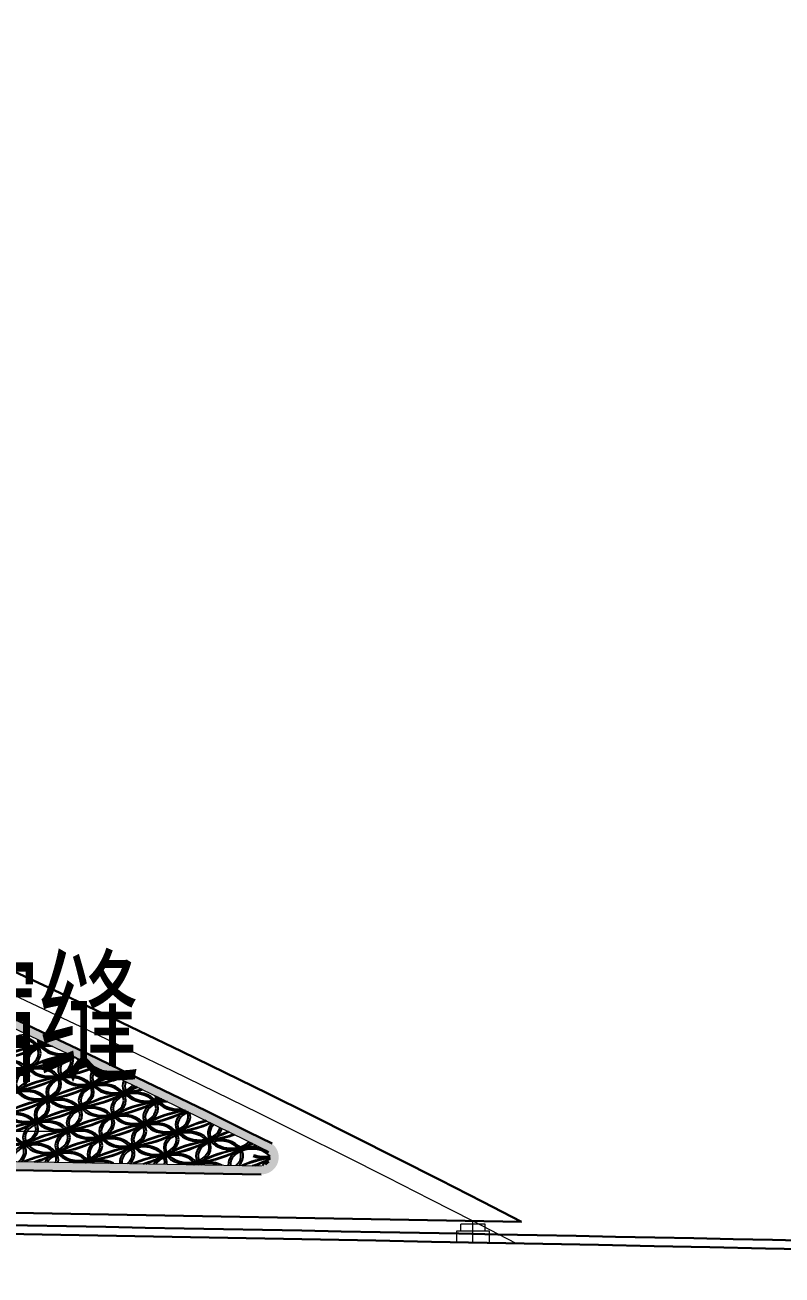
# Model space of a CAD drawing. Extents: x -2611510 to 954358, y -247163 to 181535.
# Drawn here: x 386844 to 404481, y 37874 to 66980 of the extents above; entities that cross this region are included whole.
import ezdxf

# ---------------------------------------------------------------- set-up
doc = ezdxf.new("R2010")
doc.units = 0
doc.linetypes.add('CENTER', pattern=[2, 1.25, -0.25, 0.25, -0.25])
for name, color, linetype, lineweight in [('文字', 7, 'Continuous', 15), ('标注', 3, 'Continuous', 18), ('桥 中心线', 5, 'CENTER', 15), ('桥 构造粗实', 1, 'Continuous', 30), ('桥 构造细实', 3, 'Continuous', 15)]:
    doc.layers.add(name, color=color, linetype=linetype, lineweight=lineweight)
doc.styles.add('仿宋字', font='仿宋_GB2312.TTF', dxfattribs={"width": 0.7})

# ---------------------------------------------------------------- blocks, each defined once
blk = doc.blocks.new('2121212')
at = {"color": 8}
for centre, major_axis, start_param, end_param in [((12968, 4527), (550, 0), 2.793942, 5.443546), ((12694, 4001), (-550, 0), 3.141593, 9.424778), ((12968, 4527), (500, 0), 2.818975, 5.418631), ((12283, 5556), (-1697, 0), 1.707987, 1.940893), ((12694, 4001), (-500, 0), 3.141593, 9.424778), ((13379, 2973), (1697, 0), 1.707987, 2.30627), ((13732, 2444), (-2505, 0), -1.335396, -0.933532), ((12009, 5030), (-1697, 0), 1.707987, 2.30627), ((11657, 5558), (-2505, 0), 1.806196, 2.208061), ((13446, 3810), (550, 0), 1.595266, 6.637094), ((13446, 3810), (500, 0), 1.437328, 6.795032), ((13720, 4336), (550, 0), 3.184972, 5.047388), ((13720, 4336), (500, 0), 3.261622, 4.970738), ((14405, 3307), (1697, 0), 2.244477, 2.30627), ((14757, 2778), (-2505, 0), -0.976605, -0.933532), ((12682, 5893), (-2505, 0), 1.806196, 1.859495), ((13034, 5364), (-1697, 0), 1.707987, 1.793031), ((12421, 3475), (-500, 0), 3.141593, 9.424778), ((14131, 2781), (1697, 0), 1.707987, 2.30627), ((14483, 2252), (-2505, 0), -1.335396, -0.933532), ((12761, 4838), (-1697, 0), 1.707987, 2.30627), ((12409, 5367), (-2505, 0), 1.806196, 2.208061), ((14198, 3618), (-550, 0), 5.211624, 9.296659), ((14198, 3618), (-500, 0), 5.159428, 9.348428), ((14471, 4144), (-550, 0), 6.949777, 7.557745), ((13172, 3283), (-550, 0), 3.141593, 9.424778), ((13172, 3283), (-500, 0), 3.141593, 9.424778), ((14883, 2589), (1697, 0), 1.854662, 2.30627), ((15235, 2061), (-2505, 0), -1.242203, -0.933532), ((13160, 5175), (2505, 0), -1.335396, -1.010764), ((13513, 4647), (1697, 0), -1.433605, -0.946242), ((14950, 3427), (-550, 0), 5.589557, 8.914246), ((14950, 3427), (-500, 0), 5.580185, 8.923645), ((13858, 2255), (-1697, 0), -1.433605, -0.835323), ((14210, 1726), (-2505, 0), -1.335396, -0.933532), ((12487, 4312), (-1697, 0), 1.707987, 2.30627), ((12135, 4841), (-2505, 0), 1.806196, 2.208061), ((14609, 2063), (-1697, 0), -1.433605, -0.835323), ((14962, 1534), (-2505, 0), -1.335396, -0.933532), ((13239, 4120), (-1697, 0), 1.707987, 2.30627), ((12887, 4649), (-2505, 0), 1.806196, 2.208061), ((14676, 2900), (-550, 0), 3.141593, 9.424778), ((14676, 2900), (-500, 0), 3.141593, 9.424778), ((15635, 2398), (-1697, 0), -1.143344, -0.835323), ((15987, 1869), (-2505, 0), -1.146396, -0.933532), ((13912, 4984), (2505, 0), -1.335396, -1.099221), ((14264, 4455), (1697, 0), -1.433605, -1.074302), ((15701, 3235), (550, 0), 2.814479, 5.401477), ((15701, 3235), (500, 0), 2.84304, 5.373306), ((16386, 2206), (1697, 0), 2.131739, 2.30627), ((16739, 1678), (2505, 0), 2.086768, 2.208061), ((12899, 2757), (-550, 0), 3.141593, 9.424778), ((12899, 2757), (-500, 0), 3.141593, 9.424778), ((15361, 1872), (1697, 0), 1.707987, 2.30627), ((15713, 1343), (-2505, 0), -1.335396, -0.933532), ((13991, 3929), (-1697, 0), 1.707987, 2.30627), ((13638, 4458), (-2505, 0), 1.806196, 2.208061), ((15428, 2709), (-550, 0), 3.141593, 9.424778), ((15428, 2709), (-500, 0), 3.141593, 9.424778), ((14664, 4792), (2505, 0), -1.335396, -1.193338), ((15016, 4264), (1697, 0), -1.433605, -1.21312), ((16453, 3043), (-550, 0), 6.374346, 8.118426), ((16453, 3043), (500, 0), 3.319436, 4.889616), ((17138, 2015), (1697, 0), 2.258324, 2.30627), ((17490, 1486), (-2505, 0), -0.966917, -0.933532), ((15416, 4601), (2505, 0), -1.335396, -1.294045), ((13584, 1729), (1697, 0), 1.707987, 2.30627), ((13936, 1200), (-2505, 0), -1.335396, -0.933532), ((12214, 3786), (-1697, 0), 1.707987, 2.30627), ((11861, 4315), (-2505, 0), 1.806196, 2.208061), ((14336, 1537), (1697, 0), 1.707987, 2.30627), ((14688, 1008), (-2505, 0), -1.335396, -0.933532), ((12965, 3594), (-1697, 0), 1.707987, 2.30627), ((12613, 4123), (-2505, 0), 1.806196, 2.208061), ((16113, 1680), (-1697, 0), -1.433605, -0.835323), ((16465, 1151), (-2505, 0), -1.335396, -0.933532), ((14742, 3737), (-1697, 0), 1.707987, 2.30627), ((14390, 4266), (2505, 0), -1.335396, -0.933532), ((16179, 2517), (550, 0), 1.665209, 6.543211), ((16179, 2517), (500, 0), 1.537076, 6.671345), ((16865, 1489), (1697, 0), 1.718869, 2.30627), ((17217, 960), (2505, 0), 1.812907, 2.208061), ((15142, 4075), (2505, 0), -1.335396, -0.938843), ((15494, 3546), (1697, 0), -1.433605, -0.842949), ((15768, 4072), (-1697, 0), 1.707987, 1.774134), ((16931, 2326), (550, 0), 2.132259, 6.071749), ((16931, 2326), (500, 0), 2.089442, 6.11451), ((13310, 1202), (1697, 0), 1.707987, 2.30627), ((13663, 674), (-2505, 0), -1.335396, -0.933532), ((11940, 3259), (1697, 0), -1.433605, -0.835323), ((11588, 3788), (2505, 0), -1.335396, -0.933532), ((13377, 2039), (-550, 0), 3.141593, 9.424778), ((13377, 2039), (-500, 0), 3.141593, 9.424778), ((15087, 1345), (-1697, 0), -1.433605, -0.835323), ((15440, 817), (-2505, 0), -1.335396, -0.933532), ((13717, 3403), (-1697, 0), 1.707987, 2.30627), ((13365, 3931), (-2505, 0), 1.806196, 2.208061), ((15154, 2183), (-550, 0), 3.141593, 9.424778), ((15154, 2183), (-500, 0), 3.141593, 9.424778), ((15839, 1154), (1697, 0), 1.707987, 2.30627), ((16192, 625), (-2505, 0), -1.335396, -0.933532), ((14469, 3211), (-1697, 0), 1.707987, 2.30627), ((14117, 3740), (2505, 0), -1.335396, -0.933532), ((15906, 1991), (-550, 0), 3.141593, 9.424778), ((15906, 1991), (-500, 0), 3.141593, 9.424778), ((17616, 1297), (1697, 0), 1.881967, 2.30627), ((17969, 768), (-2505, 0), -1.224123, -0.933532), ((15894, 3883), (2505, 0), -1.335396, -1.027178), ((16246, 3354), (-1697, 0), 1.707987, 2.171567), ((17683, 2134), (-550, 0), 5.659241, 8.823306), ((17683, 2134), (500, 0), 2.516467, 5.683171), ((12352, 1705), (550, 0), 5.646269, 10.011473), ((12352, 1705), (500, 0), 5.574226, 10.083516), ((14062, 1011), (1697, 0), 1.707987, 2.30627), ((14414, 482), (-2505, 0), -1.335396, -0.933532), ((12692, 3068), (-1697, 0), 1.707987, 2.30627), ((12339, 3597), (2505, 0), -1.335396, -0.933532), ((14129, 1848), (-550, 0), 3.141593, 9.424778), ((14129, 1848), (-500, 0), 3.141593, 9.424778), ((14880, 1656), (550, 0), 5.658603, 9.999139), ((14880, 1656), (500, 0), 5.588532, 10.06921), ((16591, 962), (-1697, 0), -1.433605, -0.835323), ((16943, 434), (-2505, 0), -1.335396, -0.933532), ((15221, 3020), (-1697, 0), 1.707987, 2.30627), ((14868, 3548), (-2505, 0), 1.806196, 2.208061), ((16658, 1799), (-550, 0), 3.141593, 9.424778), ((18368, 1106), (-1697, 0), -1.113445, -0.835323), ((18720, 577), (-2505, 0), -1.125897, -0.933532), ((16645, 3692), (-2505, 0), 1.806196, 2.021644), ((16998, 3163), (-1697, 0), 1.707987, 2.036865), ((13103, 1513), (550, 0), 6.146505, 9.511236), ((13103, 1513), (500, 0), 6.135295, 9.522447), ((14814, 819), (1697, 0), 1.707987, 2.30627), ((15166, 290), (-2505, 0), -1.335396, -0.933532), ((13443, 2876), (-1697, 0), 1.707987, 2.30627), ((13091, 3405), (-2505, 0), 1.806196, 2.208061), ((15566, 628), (1697, 0), 1.707987, 2.30627), ((15918, 99), (-2505, 0), -1.335396, -0.933532), ((14195, 2685), (-1697, 0), 1.707987, 2.30627), ((13843, 3214), (-2505, 0), 1.806196, 2.208061), ((15632, 1465), (-550, 0), 9.298295, 12.642631), ((15632, 1465), (-500, 0), 9.288118, 12.652809), ((17343, 771), (1697, 0), 1.707987, 2.30627), ((17695, 242), (2505, 0), 1.806196, 2.208061), ((15972, 2828), (1697, 0), -1.433605, -0.835323), ((15620, 3357), (2505, 0), -1.335396, -0.933532), ((17409, 1608), (-550, 0), 8.812426, 13.128501), ((17409, 1608), (500, 0), 5.602678, 10.055063), ((18095, 579), (1697, 0), 1.707987, 2.30627), ((18447, 51), (-2505, 0), -1.335396, -0.933532), ((16724, 2637), (-1697, 0), 1.707987, 2.30627), ((16372, 3165), (2505, 0), -1.335396, -0.933532), ((18161, 1416), (550, 0), 7.053656, 9.490852), ((18161, 1416), (500, 0), 6.840521, 9.5), ((19120, 914), (-1697, 0), -0.977708, -0.835323), ((19472, 385), (-2505, 0), -1.032468, -0.933532), ((17397, 3500), (-2505, 0), 1.806196, 1.923192), ((17749, 2971), (1697, 0), -1.433605, -1.251041), ((13789, 485), (1697, 0), 1.707987, 2.155851), ((14141, -44), (-2505, 0), -1.335396, -1.046727), ((12066, 3071), (-2505, 0), 1.992474, 2.208061), ((12418, 2542), (1697, 0), -1.126282, -0.835323), ((13855, 1322), (550, 0), 0.334244, 2.757127), ((13855, 1322), (-500, 0), 3.513682, 5.860875), ((14540, 293), (1697, 0), 1.707987, 1.792701), ((14893, -236), (-2505, 0), -1.335396, -1.293432), ((12818, 2879), (2505, 0), -0.952723, -0.933532), ((13170, 2350), (-1697, 0), 2.280963, 2.30627), ((14607, 1130), (-550, 0), 4.068657, 5.305899), ((14607, 1130), (-500, 0), 4.227491, 5.147065), ((16317, 436), (1697, 0), 1.707987, 2.150091), ((16670, -93), (-2505, 0), -1.335396, -1.051007), ((14595, 3022), (2505, 0), -1.143994, -0.933532), ((14947, 2493), (1697, 0), -1.11907, -0.835323), ((16384, 1273), (-550, 0), 3.486691, 5.887865), ((16384, 1273), (-500, 0), 3.525808, 5.848748), ((17136, 1082), (550, 0), 0.944771, 2.1466), ((18846, 388), (1697, 0), 1.724664, 2.144282), ((19199, -141), (-2505, 0), -1.323819, -1.055317), ((17124, 2974), (-2505, 0), 2.00267, 2.193569), ((18435, 1943), (550, 0), 4.24725, 4.992629), ((18435, 1943), (500, 0), 4.213432, 5.016485), ((17476, 2445), (-1697, 0), 2.029636, 2.282781), ((18913, 1225), (550, 0), 2.216829, 2.730916), ((18913, 1225), (500, 0), 2.367512, 2.615455), ((17069, 245), (-1697, 0), -1.433605, -1.362714), ((17421, -284), (-2505, 0), -1.335396, -1.300997), ((15346, 2831), (2505, 0), -0.94902, -0.933532), ((15699, 2302), (1697, 0), -0.855743, -0.835323), ((17136, 1082), (500, 0), 1.111709, 1.979662)]:
    blk.add_ellipse(centre, major_axis=major_axis, ratio=0.7, start_param=start_param, end_param=end_param, dxfattribs=at)
for centre, major_axis in [((12421, 3475), (550, 0)), ((13924, 3092), (550, 0)), ((13924, 3092), (500, 0)), ((13651, 2566), (550, 0)), ((13651, 2566), (500, 0)), ((14402, 2374), (550, 0)), ((14402, 2374), (500, 0)), ((12625, 2231), (550, 0)), ((12625, 2231), (500, 0)), ((16658, 1799), (500, 0))]:
    blk.add_ellipse(centre, major_axis=major_axis, ratio=0.7, dxfattribs=at)

msp = doc.modelspace()

# ---------------------------------------------------------------- hatches: boundary and pattern name
h = msp.add_hatch(color=8)
h.paths.add_polyline_path([(371093, 50643.9), (370094.6, 51048.3), (369096.2, 51448.7), (368097.9, 51844.9), (367099.5, 52237), (366101.2, 52625), (365102.9, 53008.9), (364104.6, 53388.6), (363106.2, 53764.3), (362107.9, 54135.9), (361109.6, 54503.3), (360111.3, 54866.7), (359113.1, 55225.9), (358114.8, 55581), (357116.5, 55932.1), (356118.2, 56279), (355120, 56621.8), (354121.7, 56960.5), (353123.5, 57295.1), (352125.2, 57625.6), (351127, 57952), (350128.8, 58274.2), (349130.6, 58592.4), (348132.3, 58906.4), (347134.1, 59216.4), (346135.9, 59522.2), (345137.7, 59824), (344139.5, 60121.6), (343141.4, 60415.1), (342143.2, 60704.5), (341145, 60989.8), (340146.8, 61271), (339148.7, 61548.1), (338150.5, 61821.1), (337152.4, 62090), (336154.2, 62354.8), (335156.1, 62615.4), (334158, 62872), (333159.8, 63124.4), (332161.7, 63372.8), (331163.6, 63617), (330165.5, 63857.2), (329167.4, 64093.2), (328169.3, 64325.1), (327171.2, 64552.9), (326173.1, 64776.6), (325175, 64996.2), (324176.9, 65211.7), (323178.9, 65423.1), (322180.8, 65630.4), (321182.7, 65833.6), (320184.7, 66032.7), (319186.6, 66227.7), (318188.6, 66418.5), (317190.5, 66605.3), (316192.5, 66787.9), (315194.4, 66966.5), (315151.7, 66973.9, 0.9565873), (314979.3, 66193.5), (315281.5, 66112.6), (316281.5, 65838.2), (317281.5, 65557.3), (318281.5, 65269.9), (319281.5, 64976), (320281.5, 64675.6), (321281.5, 64368.8), (322281.5, 64055.4), (323281.5, 63735.6), (324281.5, 63409.3), (325281.5, 63076.5), (326281.5, 62737.2), (327281.5, 62391.4), (328281.5, 62039.2), (329281.5, 61680.4), (330281.5, 61315.2), (331281.5, 60943.5), (332281.5, 60565.4), (333281.5, 60180.7), (334281.5, 59789.6), (335281.5, 59392), (336281.5, 58987.9), (337281.5, 58577.3), (338281.5, 58160.3), (339281.5, 57736.7), (340281.5, 57306.7), (341281.5, 56870.3), (342281.5, 56427.3), (343281.5, 55977.9), (344281.5, 55522), (345281.5, 55059.6), (346281.5, 54590.8), (347281.5, 54115.5), (348281.5, 53633.7), (349281.5, 53145.4), (350281.5, 52650.7), (351281.5, 52149.5), (352281.5, 51641.8), (353281.5, 51127.7), (354281.5, 50607), (355281.5, 50080), (356281.5, 49546.4), (357281.5, 49006.4), (358281.5, 48459.9), (359281.5, 47906.9), (360281.5, 47347.5), (361281.5, 46781.6), (362281.5, 46209.2), (363281.5, 45630.4), (364281.5, 45045.1), (365281.5, 44453.4), (366281.5, 43855.1), (367281.5, 43250.4), (368281.5, 42639.3), (369281.5, 42021.6), (370281.5, 41397.5), (371281.5, 40767), (371571, 40582.6), (392348.5, 40217.3, 0.7232141), (392599.1, 40934.5), (392060.2, 41201.6), (391061.7, 41692.3), (390063.2, 42178.9), (389064.7, 42661.5), (388066.2, 43139.9), (387067.7, 43614.1), (386069.2, 44084.3), (385070.8, 44550.4), (384072.3, 45012.4), (383073.9, 45470.2), (382075.4, 45924), (381077, 46373.6), (380078.5, 46819.1), (379080.1, 47260.5), (378081.7, 47697.8), (377083.3, 48131), (376084.9, 48560.1), (375086.5, 48985.1), (374088.1, 49405.9), (373089.7, 49822.7), (372091.3, 50235.4)])
h.paths.add_polyline_path([(371017.5, 50458.7), (372015.3, 50050.4), (373013, 49638), (374010.7, 49221.5), (375008.5, 48800.9), (376006.2, 48376.2), (377004, 47947.4), (378001.8, 47514.5), (378999.6, 47077.5), (379997.4, 46636.3), (380995.2, 46191.1), (381993, 45741.7), (382990.8, 45288.3), (383988.6, 44830.7), (384986.5, 44369), (385984.3, 43903.2), (386982.2, 43433.3), (387980.1, 42959.3), (388978, 42481.2), (389975.9, 41999), (390973.8, 41512.7), (391971.7, 41022.2), (392489.8, 40765.5, -0.692809), (392352, 40417.3), (371630.9, 40781.6), (371388.6, 40935.9), (370387.8, 41567), (369387, 42191.5), (368386.2, 42809.7), (367385.4, 43421.3), (366384.6, 44026.5), (365383.8, 44625.2), (364382.9, 45217.5), (363382.1, 45803.3), (362381.3, 46382.6), (361380.4, 46955.4), (360379.6, 47521.8), (359378.7, 48081.7), (358377.8, 48635.2), (357377, 49182.1), (356376.1, 49722.6), (355375.2, 50256.7), (354374.3, 50784.2), (353373.4, 51305.3), (352372.5, 51819.9), (351371.6, 52328.1), (350370.7, 52829.7), (349369.7, 53324.9), (348368.8, 53813.6), (347367.8, 54295.9), (346366.9, 54771.6), (345365.9, 55240.9), (344365, 55703.8), (343364, 56160.1), (342363, 56610), (341362, 57053.3), (340361, 57490.3), (339360, 57920.7), (338359, 58344.6), (337358, 58762.1), (336356.9, 59173.1), (335355.9, 59577.6), (334354.9, 59975.6), (333353.8, 60367.2), (332352.8, 60752.2), (331351.7, 61130.8), (330350.6, 61502.9), (329349.6, 61868.5), (328348.5, 62227.6), (327347.4, 62580.2), (326346.3, 62926.4), (325345.2, 63266.1), (324344.1, 63599.2), (323343, 63925.9), (322341.9, 64246.1), (321340.7, 64559.8), (320339.6, 64867), (319338.5, 65167.7), (318337.3, 65461.9), (317336.2, 65749.7), (316335, 66030.9), (315333.8, 66305.6), (315031.1, 66386.7, -0.9565873), (315117.3, 66776.9), (315159.6, 66769.5), (316156.9, 66591.1), (317154.1, 66408.6), (318151.4, 66222), (319148.7, 66031.3), (320145.9, 65836.5), (321143.2, 65637.5), (322140.5, 65434.5), (323137.8, 65227.4), (324135.1, 65016.2), (325132.4, 64800.8), (326129.7, 64581.4), (327127.1, 64357.9), (328124.4, 64130.2), (329121.7, 63898.5), (330119.1, 63662.6), (331116.4, 63422.7), (332113.8, 63178.6), (333111.2, 62930.4), (334108.5, 62678.2), (335105.9, 62421.8), (336103.3, 62161.3), (337100.7, 61896.8), (338098.1, 61628.1), (339095.5, 61355.3), (340093, 61078.4), (341090.4, 60797.4), (342087.8, 60512.3), (343085.3, 60223.1), (344082.8, 59929.8), (345080.2, 59632.4), (346077.7, 59330.9), (347075.2, 59025.3), (348072.7, 58715.5), (349070.2, 58401.7), (350067.7, 58083.8), (351065.2, 57761.7), (352062.7, 57435.6), (353060.3, 57105.3), (354057.8, 56771), (355055.4, 56432.5), (356052.9, 56090), (357050.5, 55743.3), (358048.1, 55392.5), (359045.7, 55037.6), (360043.3, 54678.6), (361040.9, 54315.5), (362038.5, 53948.3), (363036.1, 53577), (364033.8, 53201.6), (365031.4, 52822.1), (366029.1, 52438.4), (367026.8, 52050.7), (368024.4, 51658.8), (369022.1, 51262.9), (370019.8, 50862.8)], flags=16)

# ---------------------------------------------------------------- linework, layer by layer
at = {"layer": '文字'}
msp.add_line((376368.1, 41223.3, 0), (388328.8, 41223.3, 0), dxfattribs=at)
at = {"layer": '标注'}
msp.add_line((397281.5, 38630.6), (397281.5, 39130.6), dxfattribs=at)
at = {"layer": '桥 中心线', "color": 8, "ltscale": 3000}
msp.add_lwpolyline([(386281.5, 44537), (387281.5, 44066.1), (388281.5, 43591.1), (389281.5, 43112), (390281.5, 42628.8), (391281.5, 42141.4), (392281.5, 41650), (393281.5, 41154.4), (394281.5, 40654.7), (395281.5, 40150.9), (396281.5, 39643), (397281.5, 39131), (398281.5, 38614.8), (398289.2, 38610.8)], dxfattribs=at)
at = {"layer": '桥 构造粗实', "color": 252, "lineweight": 15}
msp.add_line((371630.9, 40781.6), (392352, 40417.3), dxfattribs=at)
at = {"layer": '桥 构造粗实'}
for p, q in [((371571, 40582.6), (392348.5, 40217.3)), ((373176, 39554.4), (398410.9, 39110.7))]:
    msp.add_line(p, q, dxfattribs=at)
for points in [[(386493.8, 44989.8), (387495.3, 44518.1), (388496.8, 44042.4), (389498.3, 43562.6), (390499.8, 43078.6), (391501.3, 42590.5), (392502.8, 42098.3), (393504.3, 41602), (394505.7, 41101.6), (395507.2, 40597.1), (396508.7, 40088.4), (397510.1, 39575.7), (398410.9, 39110.7)], [(386069.2, 44084.3), (387067.7, 43614.1), (388066.2, 43139.9), (389064.7, 42661.5), (390063.2, 42178.9), (391061.7, 41692.3), (392060.2, 41201.6), (392599.1, 40934.5)]]:
    msp.add_lwpolyline(points, dxfattribs=at)
at = {"layer": '桥 构造粗实', "color": 252, "lineweight": 15}
msp.add_lwpolyline([(385984.3, 43903.2), (386982.2, 43433.3), (387980.1, 42959.3), (388978, 42481.2), (389975.9, 41999), (390973.8, 41512.7), (391971.7, 41022.2), (392489.8, 40765.5)], dxfattribs=at)
at = {"layer": '桥 构造粗实'}
for points in [[(-29037.3, 36052.2), (60315.8, 38268.2, -0.0054488), (197268, 40171.6), (197282.7, 40171.6, -0.0032499), (340276.9, 39671.2), (340307.2, 39670.9, -0.004873), (457233.3, 37361.8), (511959.2, 35747.4, 0.0000105), (512409.1, 35734.1)], [(374281.5, 39034.9, -0.0034572), (457233.3, 37161.8), (511959.2, 35547.4, 0.0000105), (512409.1, 35534.1)]]:
    msp.add_lwpolyline(points, format="xyb", dxfattribs=at)
at = {"layer": '桥 构造细实'}
for p, q in [((396999.5, 38897.1), (396999.5, 39057.6)), ((396999.5, 38897.1), (396999.5, 39057.6)), ((396999.5, 38897.1), (396999.5, 39057.6)), ((396999.5, 38897.1), (396999.5, 39057.6)), ((396999.5, 38897.1), (396999.5, 39057.6)), ((396999.5, 38897.1), (396999.5, 39057.6)), ((397563.5, 39057.6), (396999.5, 39057.6)), ((397563.5, 38897.1), (397563.5, 39057.6)), ((397563.5, 38897.1), (397563.5, 39057.6)), ((397563.5, 38897.1), (397563.5, 39057.6)), ((397563.5, 38897.1), (397563.5, 39057.6)), ((397563.5, 38897.1), (397563.5, 39057.6)), ((397563.5, 38897.1), (397563.5, 39057.6)), ((397563.5, 38897.1), (397563.5, 39057.6)), ((397563.5, 38897.1), (397563.5, 39057.6)), ((397667.8, 38897.1), (396895.3, 38897.1)), ((397667.8, 38897.1), (396895.3, 38897.1)), ((397667.8, 38897.1), (396895.3, 38897.1)), ((397667.8, 38897.1), (396895.3, 38897.1)), ((396895.3, 38897.1), (396895.3, 38630.6)), ((397667.8, 38630.6), (397667.8, 38897.1)), ((397667.8, 38630.6), (397667.8, 38897.1)), ((397667.8, 38630.6), (397667.8, 38897.1)), ((397667.8, 38630.6), (397667.8, 38897.1))]:
    msp.add_line(p, q, dxfattribs=at)

# ---------------------------------------------------------------- block references
msp.add_blockref('2121212', (373968.7, 39039.8))

# ---------------------------------------------------------------- texts
at = {"layer": '文字', "insert": (375226.7, 45116.6, 0), "char_height": 2500, "attachment_point": 1, "style": '仿宋字'}
msp.add_mtext_dynamic_manual_height_columns(' 240型伸缩缝', width=17187.178, gutter_width=12.5, heights=[0], dxfattribs=at)

doc.saveas('drawing.dxf')
